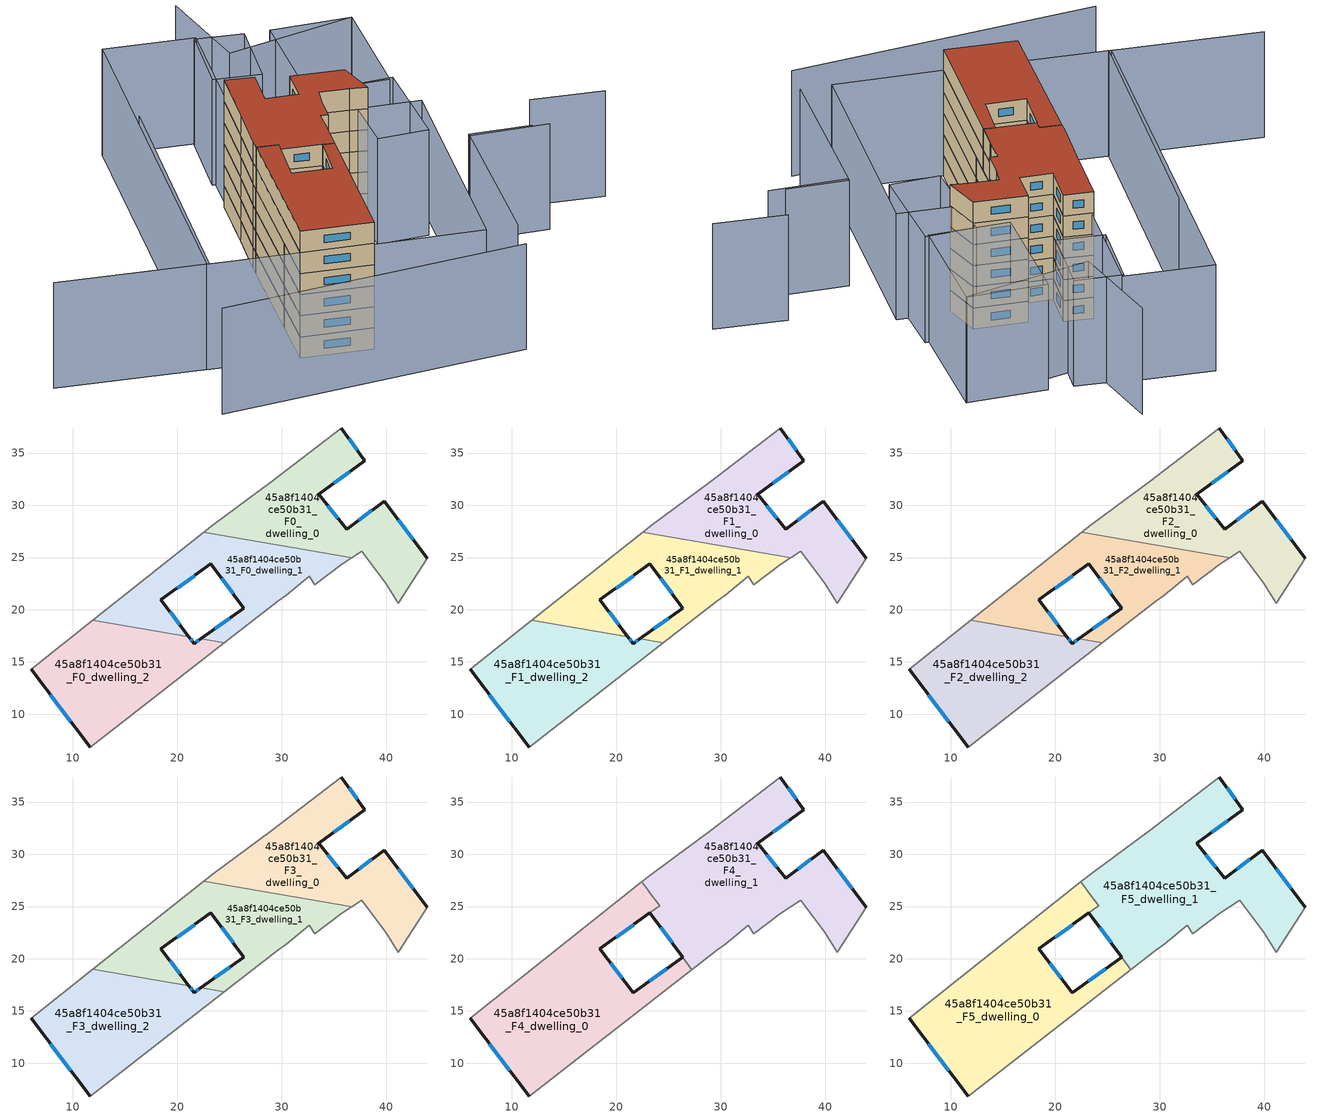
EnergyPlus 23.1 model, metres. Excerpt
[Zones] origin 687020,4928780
45a8f1404ce50b31_F0_dwelling_0
 floor ground (EU_floor_Construction): 37.95,34.27 33.57,31.06 36.22,27.68 39.81,30.4 43.96,24.91 41.18,20.6 39.94,22.52 37.68,25.6 36.69,24.97 22.56,27.44 23.46,28.15 28.96,32.21 35.73,37.4 z0
 wall outside (EU_wall_Construction): 43.96,24.91 39.81,30.4 36.22,27.68 33.57,31.06 37.95,34.27 35.73,37.4 z0:3
 wall adiabatic (EU_wall_Construction): 36.69,24.97 37.68,25.6 39.94,22.52 41.18,20.6 43.96,24.91 / 35.73,37.4 28.96,32.21 23.46,28.15 22.56,27.44 z0:3
 wall to 45a8f1404ce50b31_F0_dwelling_1 (EU_wall_Construction): 22.56,27.44 36.69,24.97 z0:3
 window (EU_Window_Construction): 35.36,28.78 34.43,29.96 / 38.64,29.52 37.39,28.57 / 42.61,26.7 41.16,28.62 / 37.23,35.29 36.45,36.39 / 34.99,32.11 36.53,33.23 z0.98:2.02
45a8f1404ce50b31_F0_dwelling_1
 floor ground (EU_floor_Construction): 36.69,24.97 35.76,24.37 33.15,22.37 32.62,23.19 30.43,21.38 29.62,20.81 24.49,16.82 22.25,17.21 26.37,20.13 23.23,24.39 18.44,20.93 21.12,17.41 11.93,19.01 22.56,27.44 z0
 wall outside (EU_wall_Construction): 21.12,17.41 18.44,20.93 23.23,24.39 26.37,20.13 22.25,17.21 z0:3
 wall adiabatic (EU_wall_Construction): 24.49,16.82 29.62,20.81 30.43,21.38 32.62,23.19 33.15,22.37 35.76,24.37 36.69,24.97 / 22.56,27.44 11.93,19.01 z0:3
 wall to 45a8f1404ce50b31_F0_dwelling_2 (EU_wall_Construction): 22.25,17.21 24.49,16.82 / 11.93,19.01 21.12,17.41 z0:3
 window (EU_Window_Construction): 25.03,19.18 23.59,18.16 / 24.25,23.01 25.34,21.52 / 19.99,22.06 21.67,23.27 / 20.25,18.56 19.31,19.79 z0.98:2.02
45a8f1404ce50b31_F0_dwelling_2
 floor ground (EU_floor_Construction): 24.49,16.82 11.65,6.85 6,14.3 11.93,19.01 21.12,17.41 21.62,16.76 22.25,17.21 z0
 wall outside (EU_wall_Construction): 22.25,17.21 21.62,16.76 21.12,17.41 / 6,14.3 11.65,6.85 z0:3
 wall adiabatic (EU_wall_Construction): 11.65,6.85 24.49,16.82 / 11.93,19.01 6,14.3 z0:3
 window (EU_Window_Construction): 21.46,16.97 21.28,17.2 / 22.04,17.07 21.82,16.91 / 7.83,11.88 9.81,9.28 z0.98:2.02
45a8f1404ce50b31_F1_dwelling_0
 floor to 45a8f1404ce50b31_F0_dwelling_0 (EU_floor_Construction): 37.95,34.27 33.57,31.06 36.22,27.68 39.8,30.4 43.96,24.91 41.17,20.6 39.94,22.52 37.67,25.6 36.69,24.97 22.56,27.44 23.46,28.15 28.96,32.21 35.73,37.4 z3
 wall outside (EU_wall_Construction): 43.96,24.91 39.81,30.4 36.22,27.68 33.57,31.06 37.95,34.27 35.73,37.4 z3:6
 wall adiabatic (EU_wall_Construction): 36.69,24.97 37.68,25.6 39.94,22.52 41.18,20.6 43.96,24.91 / 35.73,37.4 28.96,32.21 23.46,28.15 22.56,27.44 z3:6
 wall to 45a8f1404ce50b31_F1_dwelling_1 (EU_wall_Construction): 22.56,27.44 36.69,24.97 z3:6
 window (EU_Window_Construction): 35.36,28.78 34.43,29.96 / 38.64,29.52 37.39,28.57 / 42.61,26.7 41.16,28.62 / 37.23,35.29 36.45,36.39 / 34.99,32.11 36.53,33.23 z3.98:5.02
45a8f1404ce50b31_F1_dwelling_1
 floor to 45a8f1404ce50b31_F0_dwelling_1 (EU_floor_Construction): 36.69,24.97 35.75,24.37 33.15,22.37 32.62,23.19 30.43,21.38 29.62,20.81 24.49,16.82 22.25,17.21 26.37,20.13 23.23,24.39 18.44,20.93 21.12,17.41 11.93,19.01 22.56,27.44 z3
 wall outside (EU_wall_Construction): 21.12,17.41 18.44,20.93 23.23,24.39 26.37,20.13 22.25,17.21 z3:6
 wall adiabatic (EU_wall_Construction): 24.49,16.82 29.62,20.81 30.43,21.38 32.62,23.19 33.15,22.37 35.76,24.37 36.69,24.97 / 22.56,27.44 11.93,19.01 z3:6
 wall to 45a8f1404ce50b31_F1_dwelling_2 (EU_wall_Construction): 22.25,17.21 24.49,16.82 / 11.93,19.01 21.12,17.41 z3:6
 window (EU_Window_Construction): 25.03,19.18 23.59,18.16 / 24.25,23.01 25.34,21.52 / 19.99,22.06 21.67,23.27 / 20.25,18.56 19.31,19.79 z3.98:5.02
45a8f1404ce50b31_F1_dwelling_2
 floor to 45a8f1404ce50b31_F0_dwelling_2 (EU_floor_Construction): 24.49,16.82 11.65,6.85 6,14.3 11.93,19.01 21.12,17.41 21.62,16.76 22.25,17.21 z3
 wall outside (EU_wall_Construction): 22.25,17.21 21.62,16.76 21.12,17.41 / 6,14.3 11.65,6.85 z3:6
 wall adiabatic (EU_wall_Construction): 11.65,6.85 24.49,16.82 / 11.93,19.01 6,14.3 z3:6
 window (EU_Window_Construction): 21.46,16.97 21.28,17.2 / 22.04,17.07 21.82,16.91 / 7.83,11.88 9.81,9.28 z3.98:5.02
45a8f1404ce50b31_F2_dwelling_0
 floor to 45a8f1404ce50b31_F1_dwelling_0 (EU_floor_Construction): 37.95,34.27 33.57,31.06 36.22,27.68 39.8,30.4 43.96,24.91 41.17,20.6 39.94,22.52 37.67,25.6 36.69,24.97 22.56,27.44 23.46,28.15 28.96,32.21 35.73,37.4 z6
 wall outside (EU_wall_Construction): 43.96,24.91 39.81,30.4 36.22,27.68 33.57,31.06 37.95,34.27 35.73,37.4 z6:9
 wall adiabatic (EU_wall_Construction): 36.69,24.97 37.68,25.6 39.94,22.52 41.18,20.6 43.96,24.91 / 35.73,37.4 28.96,32.21 23.46,28.15 22.56,27.44 z6:9
 wall to 45a8f1404ce50b31_F2_dwelling_1 (EU_wall_Construction): 22.56,27.44 36.69,24.97 z6:9
 window (EU_Window_Construction): 35.36,28.78 34.43,29.96 / 38.64,29.52 37.39,28.57 / 42.61,26.7 41.16,28.62 / 37.23,35.29 36.45,36.39 / 34.99,32.11 36.53,33.23 z6.98:8.02
45a8f1404ce50b31_F2_dwelling_1
 floor to 45a8f1404ce50b31_F1_dwelling_1 (EU_floor_Construction): 36.69,24.97 35.75,24.37 33.15,22.37 32.62,23.19 30.43,21.38 29.62,20.81 24.49,16.82 22.25,17.21 26.37,20.13 23.23,24.39 18.44,20.93 21.12,17.41 11.93,19.01 22.56,27.44 z6
 wall outside (EU_wall_Construction): 21.12,17.41 18.44,20.93 23.23,24.39 26.37,20.13 22.25,17.21 z6:9
 wall adiabatic (EU_wall_Construction): 24.49,16.82 29.62,20.81 30.43,21.38 32.62,23.19 33.15,22.37 35.76,24.37 36.69,24.97 / 22.56,27.44 11.93,19.01 z6:9
 wall to 45a8f1404ce50b31_F2_dwelling_2 (EU_wall_Construction): 22.25,17.21 24.49,16.82 / 11.93,19.01 21.12,17.41 z6:9
 window (EU_Window_Construction): 25.03,19.18 23.59,18.16 / 24.25,23.01 25.34,21.52 / 19.99,22.06 21.67,23.27 / 20.25,18.56 19.31,19.79 z6.98:8.02
45a8f1404ce50b31_F2_dwelling_2
 floor to 45a8f1404ce50b31_F1_dwelling_2 (EU_floor_Construction): 24.49,16.82 11.65,6.85 6,14.3 11.93,19.01 21.12,17.41 21.62,16.76 22.25,17.21 z6
 wall outside (EU_wall_Construction): 22.25,17.21 21.62,16.76 21.12,17.41 / 6,14.3 11.65,6.85 z6:9
 wall adiabatic (EU_wall_Construction): 11.65,6.85 24.49,16.82 / 11.93,19.01 6,14.3 z6:9
 window (EU_Window_Construction): 21.46,16.97 21.28,17.2 / 22.04,17.07 21.82,16.91 / 7.83,11.88 9.81,9.28 z6.98:8.02
45a8f1404ce50b31_F3_dwelling_0
 floor to 45a8f1404ce50b31_F2_dwelling_0 (EU_floor_Construction): 37.95,34.27 33.57,31.06 36.22,27.68 39.8,30.4 43.96,24.91 41.17,20.6 39.94,22.52 37.67,25.6 36.69,24.97 22.56,27.44 23.46,28.15 28.96,32.21 35.73,37.4 z9
 wall outside (EU_wall_Construction): 43.96,24.91 39.81,30.4 36.22,27.68 33.57,31.06 37.95,34.27 35.73,37.4 z9:12
 wall adiabatic (EU_wall_Construction): 36.69,24.97 37.68,25.6 39.94,22.52 41.18,20.6 43.96,24.91 / 35.73,37.4 28.96,32.21 23.46,28.15 22.56,27.44 z9:12
 wall to 45a8f1404ce50b31_F3_dwelling_1 (EU_wall_Construction): 22.56,27.44 36.69,24.97 z9:12
 window (EU_Window_Construction): 35.36,28.78 34.43,29.96 / 38.64,29.52 37.39,28.57 / 42.61,26.7 41.16,28.62 / 37.23,35.29 36.45,36.39 / 34.99,32.11 36.53,33.23 z9.98:11.02
45a8f1404ce50b31_F3_dwelling_1
 floor to 45a8f1404ce50b31_F2_dwelling_1 (EU_floor_Construction): 36.69,24.97 35.75,24.37 33.15,22.37 32.62,23.19 30.43,21.38 29.62,20.81 24.49,16.82 22.25,17.21 26.37,20.13 23.23,24.39 18.44,20.93 21.12,17.41 11.93,19.01 22.56,27.44 z9
 wall outside (EU_wall_Construction): 21.12,17.41 18.44,20.93 23.23,24.39 26.37,20.13 22.25,17.21 z9:12
 wall adiabatic (EU_wall_Construction): 24.49,16.82 29.62,20.81 30.43,21.38 32.62,23.19 33.15,22.37 35.76,24.37 36.69,24.97 / 22.56,27.44 11.93,19.01 z9:12
 wall to 45a8f1404ce50b31_F3_dwelling_2 (EU_wall_Construction): 22.25,17.21 24.49,16.82 / 11.93,19.01 21.12,17.41 z9:12
 window (EU_Window_Construction): 25.03,19.18 23.59,18.16 / 24.25,23.01 25.34,21.52 / 19.99,22.06 21.67,23.27 / 20.25,18.56 19.31,19.79 z9.98:11.02
45a8f1404ce50b31_F3_dwelling_2
 floor to 45a8f1404ce50b31_F2_dwelling_2 (EU_floor_Construction): 24.49,16.82 11.65,6.85 6,14.3 11.93,19.01 21.12,17.41 21.62,16.76 22.25,17.21 z9
 wall outside (EU_wall_Construction): 22.25,17.21 21.62,16.76 21.12,17.41 / 6,14.3 11.65,6.85 z9:12
 wall adiabatic (EU_wall_Construction): 11.65,6.85 24.49,16.82 / 11.93,19.01 6,14.3 z9:12
 window (EU_Window_Construction): 21.46,16.97 21.28,17.2 / 22.04,17.07 21.82,16.91 / 7.83,11.88 9.81,9.28 z9.98:11.02
45a8f1404ce50b31_F4_dwelling_0
 floor to 45a8f1404ce50b31_F3_dwelling_1 (EU_floor_Construction): 23.07,26.53 24.17,25.08 18.44,20.93 21.12,17.41 11.93,19.01 22.45,27.36 23.03,26.59 z12; 26.36,20.13 27.23,18.95 24.49,16.82 22.25,17.21 z12
 floor to 45a8f1404ce50b31_F3_dwelling_2 (EU_floor_Construction): 24.49,16.82 11.65,6.85 6,14.3 11.93,19.01 21.12,17.41 21.62,16.76 22.25,17.21 z12
 wall outside (EU_wall_Construction): 26.36,20.13 21.62,16.76 18.44,20.93 23.22,24.39 / 6,14.3 11.65,6.85 z12:15
 wall adiabatic (EU_wall_Construction): 11.65,6.85 27.23,18.95 / 22.45,27.36 6,14.3 z12:15
 wall to 45a8f1404ce50b31_F4_dwelling_1 (EU_wall_Construction): 27.23,18.95 26.36,20.13 / 23.23,24.39 24.17,25.08 23.07,26.53 23.03,26.59 22.45,27.36 z12:15
 window (EU_Window_Construction): 24.82,19.04 23.16,17.86 / 7.83,11.88 9.81,9.28 / 19.99,22.06 21.67,23.27 / 20.58,18.12 19.47,19.58 z12.98:14.02
45a8f1404ce50b31_F4_dwelling_1
 floor to 45a8f1404ce50b31_F3_dwelling_0 (EU_floor_Construction): 37.95,34.27 33.57,31.06 36.22,27.68 39.8,30.4 43.96,24.91 41.17,20.6 39.94,22.52 37.67,25.6 36.69,24.97 22.56,27.44 23.46,28.15 28.96,32.21 35.73,37.4 z12
 floor to 45a8f1404ce50b31_F3_dwelling_1 (EU_floor_Construction): 36.69,24.97 35.75,24.37 33.15,22.37 32.62,23.19 30.43,21.38 29.62,20.81 27.23,18.96 26.42,20.06 26.37,20.13 23.23,24.39 24.17,25.08 23.07,26.53 23.03,26.59 22.45,27.36 22.56,27.44 z12
 wall outside (EU_wall_Construction): 23.23,24.39 26.37,20.13 / 43.96,24.91 39.81,30.4 36.22,27.68 33.57,31.06 37.95,34.27 35.73,37.4 z12:15
 wall adiabatic (EU_wall_Construction): 35.73,37.4 28.96,32.21 23.46,28.15 22.45,27.36 / 27.23,18.96 29.62,20.81 30.43,21.38 32.62,23.19 33.15,22.37 35.76,24.37 37.68,25.6 39.94,22.52 41.18,20.6 43.96,24.91 z12:15
 window (EU_Window_Construction): 24.25,23.01 25.34,21.52 / 37.23,35.29 36.45,36.39 / 34.99,32.11 36.53,33.23 / 35.36,28.78 34.43,29.96 / 38.64,29.52 37.39,28.57 / 42.61,26.7 41.16,28.62 z12.98:14.02
45a8f1404ce50b31_F5_dwelling_0
 floor to 45a8f1404ce50b31_F4_dwelling_0 (EU_floor_Construction): 24.17,25.08 18.44,20.93 21.62,16.76 26.36,20.13 27.23,18.95 11.65,6.85 6,14.3 22.45,27.36 23.03,26.59 23.07,26.53 z15
 wall outside (EU_wall_Construction): 26.36,20.13 21.62,16.76 18.44,20.93 23.22,24.39 / 6,14.3 11.65,6.85 z15:18
 wall adiabatic (EU_wall_Construction): 11.65,6.85 27.23,18.95 / 22.45,27.36 6,14.3 z15:18
 wall to 45a8f1404ce50b31_F5_dwelling_1 (EU_wall_Construction): 27.23,18.95 26.36,20.13 / 23.23,24.39 24.17,25.08 23.07,26.53 23.03,26.59 22.45,27.36 z15:18
 window (EU_Window_Construction): 24.82,19.04 23.16,17.86 / 7.83,11.88 9.81,9.28 / 19.99,22.06 21.67,23.27 / 20.58,18.12 19.47,19.58 z15.98:17.02
 roof outside (EU_roof_Construction): 21.62,16.76 18.44,20.93 24.17,25.08 23.07,26.53 23.03,26.59 22.45,27.36 6,14.3 11.65,6.85 27.23,18.95 26.36,20.13 z18
45a8f1404ce50b31_F5_dwelling_1
 floor to 45a8f1404ce50b31_F4_dwelling_1 (EU_floor_Construction): 37.95,34.27 33.57,31.06 36.22,27.68 39.8,30.4 43.96,24.91 41.17,20.6 39.94,22.52 37.67,25.6 35.75,24.37 33.15,22.37 32.62,23.19 30.43,21.38 29.62,20.81 27.23,18.95 26.37,20.13 23.23,24.39 24.17,25.08 23.07,26.53 23.03,26.59 22.45,27.36 23.46,28.15 28.96,32.21 35.73,37.4 z15
 wall outside (EU_wall_Construction): 23.23,24.39 26.37,20.13 / 43.96,24.91 39.81,30.4 36.22,27.68 33.57,31.06 37.95,34.27 35.73,37.4 z15:18
 wall adiabatic (EU_wall_Construction): 35.73,37.4 28.96,32.21 23.46,28.15 22.45,27.36 / 27.23,18.96 29.62,20.81 30.43,21.38 32.62,23.19 33.15,22.37 35.76,24.37 37.68,25.6 39.94,22.52 41.18,20.6 43.96,24.91 z15:18
 window (EU_Window_Construction): 24.25,23.01 25.34,21.52 / 37.23,35.29 36.45,36.39 / 34.99,32.11 36.53,33.23 / 35.36,28.78 34.43,29.96 / 38.64,29.52 37.39,28.57 / 42.61,26.7 41.16,28.62 z15.98:17.02
 roof outside (EU_roof_Construction): 41.18,20.6 43.96,24.91 39.81,30.4 36.22,27.68 33.57,31.06 37.95,34.27 35.73,37.4 28.96,32.21 23.46,28.15 22.45,27.36 23.03,26.59 23.07,26.53 24.17,25.08 23.23,24.39 26.37,20.13 27.23,18.95 29.62,20.81 30.43,21.38 32.62,23.19 33.15,22.37 35.76,24.37 37.68,25.6 39.94,22.52 z18
shading: -10.15,17.62 19.01,-10.24 / 22.75,-7.45 40.47,6.82 / 40.47,6.82 45.55,0.52 / 56.77,-4.32 51.06,3.28 / 46.75,-1.27 40.17,6.56 / 60.54,31.25 46.7,41.41 / 46.7,41.41 54.49,52.04 / 28.29,45.51 -0.94,23.41 / -0.94,23.41 -12.75,39.03 / 11.52,6.75 36.97,26.51 / 36.97,26.51 45.63,15.36 / 45.63,15.36 20.17,-4.4 / 20.17,-4.4 11.52,6.75 / 49.29,20.78 39.5,11.71 / 39.5,11.71 34.98,16.59 / 34.98,16.59 44.77,25.66 / 44.77,25.66 49.29,20.78 / 53.7,39.16 60.6,31.19 / 60.6,31.19 48.78,20.97 / 48.78,20.97 41.89,28.94 / 41.89,28.94 53.7,39.16 / 48.42,46.73 6,14.3 / 6,14.3 -1.15,23.65 / -1.15,23.65 41.27,56.08 / 41.27,56.08 48.42,46.73 / 43.64,35.78 39.94,40.83 / 39.94,40.83 48,46.73 / 48,46.73 51.69,41.68 / 51.69,41.68 43.64,35.78 z0:15
[Building]
EU S2 Campaign: North Axis=0; Terrain=City; Solar Distribution=FullExterior
[Site:Location]
Bologna: Latitude=44.5; Longitude=11.25; Time Zone=1; Elevation=37
[SizingPeriod:WeatherFileDays]
AnnualSizingPeriod: Begin Month=1; Begin Day of Month=1; End Month=12; End Day of Month=31; Day of Week for Start Day=Monday; Use Weather File Daylight Saving Period=No; Use Weather File Rain and Snow Indicators=No
[MATERIAL]
EU_InternalMass_Material: Roughness=MediumRough; Thickness=0.1; Conductivity=1; Density=1800; Specific Heat=900; Thermal Absorptance=0.9; Solar Absorptance=0.7; Visible Absorptance=0.7
[MATERIAL:NOMASS] Roughness=MediumRough; Thermal Absorptance=0.9; Solar Absorptance=0.7; Visible Absorptance=0.7
Name | Thermal Resistance
EU_wall_NoMass | 0.905828
EU_roof_NoMass | 0.37593
EU_floor_NoMass | 0.67114
[WINDOWMATERIAL:SIMPLEGLAZINGSYSTEM]
EU_Window_SimpleGlazing: UFactor=4.52486; Solar Heat Gain Coefficient=0.85; Visible Transmittance=0.85
[CONSTRUCTION]
EU_wall_Construction: EU_wall_NoMass
EU_roof_Construction: EU_roof_NoMass
EU_floor_Construction: EU_floor_NoMass
EU_InternalMass_Construction: EU_InternalMass_Material
EU_Window_Construction: EU_Window_SimpleGlazing
[ZONE] Type=1; Multiplier=1; Ceiling Height=autocalculate; Floor Area=autocalculate; Part of Total Floor Area=Yes
Name | Volume
45a8f1404ce50b31_F0_dwelling_0 | 361.041
45a8f1404ce50b31_F1_dwelling_0; 45a8f1404ce50b31_F2_dwelling_0; 45a8f1404ce50b31_F3_dwelling_0 | 361.039
45a8f1404ce50b31_F4_dwelling_0 | 478.464
45a8f1404ce50b31_F5_dwelling_0 | 478.482
45a8f1404ce50b31_F0_dwelling_1 | 309.31
45a8f1404ce50b31_F1_dwelling_1; 45a8f1404ce50b31_F2_dwelling_1; 45a8f1404ce50b31_F3_dwelling_1 | 309.311
45a8f1404ce50b31_F4_dwelling_1 | 527.04
45a8f1404ce50b31_F5_dwelling_1 | 527.049
45a8f1404ce50b31_F0_dwelling_2 | 335.182
45a8f1404ce50b31_F1_dwelling_2; 45a8f1404ce50b31_F2_dwelling_2; 45a8f1404ce50b31_F3_dwelling_2 | 335.183
[INTERNALMASS] Construction=EU_InternalMass_Construction
Name | Zone or ZoneList | Surface Area
45a8f1404ce50b31_F0_dwelling_0_EU_InternalMass | 45a8f1404ce50b31_F0_dwelling_0 | 120.347
45a8f1404ce50b31_F0_dwelling_1_EU_InternalMass | 45a8f1404ce50b31_F0_dwelling_1 | 103.103
45a8f1404ce50b31_F0_dwelling_2_EU_InternalMass | 45a8f1404ce50b31_F0_dwelling_2 | 111.728
45a8f1404ce50b31_F1_dwelling_0_EU_InternalMass | 45a8f1404ce50b31_F1_dwelling_0 | 120.347
45a8f1404ce50b31_F1_dwelling_1_EU_InternalMass | 45a8f1404ce50b31_F1_dwelling_1 | 103.103
45a8f1404ce50b31_F1_dwelling_2_EU_InternalMass | 45a8f1404ce50b31_F1_dwelling_2 | 111.728
45a8f1404ce50b31_F2_dwelling_0_EU_InternalMass | 45a8f1404ce50b31_F2_dwelling_0 | 120.347
45a8f1404ce50b31_F2_dwelling_1_EU_InternalMass | 45a8f1404ce50b31_F2_dwelling_1 | 103.103
45a8f1404ce50b31_F2_dwelling_2_EU_InternalMass | 45a8f1404ce50b31_F2_dwelling_2 | 111.728
45a8f1404ce50b31_F3_dwelling_0_EU_InternalMass | 45a8f1404ce50b31_F3_dwelling_0 | 120.347
45a8f1404ce50b31_F3_dwelling_1_EU_InternalMass | 45a8f1404ce50b31_F3_dwelling_1 | 103.103
45a8f1404ce50b31_F3_dwelling_2_EU_InternalMass | 45a8f1404ce50b31_F3_dwelling_2 | 111.728
45a8f1404ce50b31_F4_dwelling_0_EU_InternalMass | 45a8f1404ce50b31_F4_dwelling_0 | 159.496
45a8f1404ce50b31_F4_dwelling_1_EU_InternalMass | 45a8f1404ce50b31_F4_dwelling_1 | 175.687
45a8f1404ce50b31_F5_dwelling_0_EU_InternalMass | 45a8f1404ce50b31_F5_dwelling_0 | 159.496
45a8f1404ce50b31_F5_dwelling_1_EU_InternalMass | 45a8f1404ce50b31_F5_dwelling_1 | 175.687
[OTHEREQUIPMENT] Fuel Type=Electricity; Design Level Calculation Method=Watts/Area; Power per Zone Floor Area=1; Fraction Latent=0; Fraction Radiant=0; Fraction Lost=0; Carbon Dioxide Generation Rate=0; EndUse Subcategory=EU_Step8_InternalGains
Name | Zone or ZoneList or Space or SpaceList | Schedule
EU_Step8_InternalGain_45a8f1404ce50b31_F0_dwelling_0_f000 | 45a8f1404ce50b31_F0_dwelling_0 | EU_Step8_GainSchedule_45a8f1404ce50b31_F0_dwelling_0_f000
EU_Step8_InternalGain_45a8f1404ce50b31_F0_dwelling_1_f000 | 45a8f1404ce50b31_F0_dwelling_1 | EU_Step8_GainSchedule_45a8f1404ce50b31_F0_dwelling_1_f000
EU_Step8_InternalGain_45a8f1404ce50b31_F0_dwelling_2_f000 | 45a8f1404ce50b31_F0_dwelling_2 | EU_Step8_GainSchedule_45a8f1404ce50b31_F0_dwelling_2_f000
EU_Step8_InternalGain_45a8f1404ce50b31_F1_dwelling_0_f000 | 45a8f1404ce50b31_F1_dwelling_0 | EU_Step8_GainSchedule_45a8f1404ce50b31_F1_dwelling_0_f000
EU_Step8_InternalGain_45a8f1404ce50b31_F1_dwelling_1_f000 | 45a8f1404ce50b31_F1_dwelling_1 | EU_Step8_GainSchedule_45a8f1404ce50b31_F1_dwelling_1_f000
EU_Step8_InternalGain_45a8f1404ce50b31_F1_dwelling_2_f000 | 45a8f1404ce50b31_F1_dwelling_2 | EU_Step8_GainSchedule_45a8f1404ce50b31_F1_dwelling_2_f000
EU_Step8_InternalGain_45a8f1404ce50b31_F2_dwelling_0_f000 | 45a8f1404ce50b31_F2_dwelling_0 | EU_Step8_GainSchedule_45a8f1404ce50b31_F2_dwelling_0_f000
EU_Step8_InternalGain_45a8f1404ce50b31_F2_dwelling_1_f000 | 45a8f1404ce50b31_F2_dwelling_1 | EU_Step8_GainSchedule_45a8f1404ce50b31_F2_dwelling_1_f000
EU_Step8_InternalGain_45a8f1404ce50b31_F2_dwelling_2_f000 | 45a8f1404ce50b31_F2_dwelling_2 | EU_Step8_GainSchedule_45a8f1404ce50b31_F2_dwelling_2_f000
EU_Step8_InternalGain_45a8f1404ce50b31_F3_dwelling_0_f000 | 45a8f1404ce50b31_F3_dwelling_0 | EU_Step8_GainSchedule_45a8f1404ce50b31_F3_dwelling_0_f000
EU_Step8_InternalGain_45a8f1404ce50b31_F3_dwelling_1_f000 | 45a8f1404ce50b31_F3_dwelling_1 | EU_Step8_GainSchedule_45a8f1404ce50b31_F3_dwelling_1_f000
EU_Step8_InternalGain_45a8f1404ce50b31_F3_dwelling_2_f000 | 45a8f1404ce50b31_F3_dwelling_2 | EU_Step8_GainSchedule_45a8f1404ce50b31_F3_dwelling_2_f000
EU_Step8_InternalGain_45a8f1404ce50b31_F4_dwelling_0_f000 | 45a8f1404ce50b31_F4_dwelling_0 | EU_Step8_GainSchedule_45a8f1404ce50b31_F4_dwelling_0_f000
EU_Step8_InternalGain_45a8f1404ce50b31_F4_dwelling_1_f000 | 45a8f1404ce50b31_F4_dwelling_1 | EU_Step8_GainSchedule_45a8f1404ce50b31_F4_dwelling_1_f000
EU_Step8_InternalGain_45a8f1404ce50b31_F5_dwelling_0_f000 | 45a8f1404ce50b31_F5_dwelling_0 | EU_Step8_GainSchedule_45a8f1404ce50b31_F5_dwelling_0_f000
EU_Step8_InternalGain_45a8f1404ce50b31_F5_dwelling_1_f000 | 45a8f1404ce50b31_F5_dwelling_1 | EU_Step8_GainSchedule_45a8f1404ce50b31_F5_dwelling_1_f000
[ZONEVENTILATION:DESIGNFLOWRATE] Schedule=EU_AlwaysOn; Design Flow Rate Calculation Method=AirChanges/Hour; Air Changes per Hour=0.73129; Ventilation Type=Natural; Fan Pressure Rise=0; Fan Total Efficiency=1; Constant Term Coefficient=1; Temperature Term Coefficient=0; Velocity Term Coefficient=0; Velocity Squared Term Coefficient=0; Minimum Indoor Temperature=-100; Maximum Indoor Temperature=100; Delta Temperature=-100; Minimum Outdoor Temperature=-100; Maximum Outdoor Temperature=100; Maximum Wind Speed=40
Name | Zone or ZoneList or Space or SpaceList
EU_ConstantAir_45a8f1404ce50b31_F0_dwelling_0 | 45a8f1404ce50b31_F0_dwelling_0
EU_ConstantAir_45a8f1404ce50b31_F0_dwelling_1 | 45a8f1404ce50b31_F0_dwelling_1
EU_ConstantAir_45a8f1404ce50b31_F0_dwelling_2 | 45a8f1404ce50b31_F0_dwelling_2
EU_ConstantAir_45a8f1404ce50b31_F1_dwelling_0 | 45a8f1404ce50b31_F1_dwelling_0
EU_ConstantAir_45a8f1404ce50b31_F1_dwelling_1 | 45a8f1404ce50b31_F1_dwelling_1
EU_ConstantAir_45a8f1404ce50b31_F1_dwelling_2 | 45a8f1404ce50b31_F1_dwelling_2
EU_ConstantAir_45a8f1404ce50b31_F2_dwelling_0 | 45a8f1404ce50b31_F2_dwelling_0
EU_ConstantAir_45a8f1404ce50b31_F2_dwelling_1 | 45a8f1404ce50b31_F2_dwelling_1
EU_ConstantAir_45a8f1404ce50b31_F2_dwelling_2 | 45a8f1404ce50b31_F2_dwelling_2
EU_ConstantAir_45a8f1404ce50b31_F3_dwelling_0 | 45a8f1404ce50b31_F3_dwelling_0
EU_ConstantAir_45a8f1404ce50b31_F3_dwelling_1 | 45a8f1404ce50b31_F3_dwelling_1
EU_ConstantAir_45a8f1404ce50b31_F3_dwelling_2 | 45a8f1404ce50b31_F3_dwelling_2
EU_ConstantAir_45a8f1404ce50b31_F4_dwelling_0 | 45a8f1404ce50b31_F4_dwelling_0
EU_ConstantAir_45a8f1404ce50b31_F4_dwelling_1 | 45a8f1404ce50b31_F4_dwelling_1
EU_ConstantAir_45a8f1404ce50b31_F5_dwelling_0 | 45a8f1404ce50b31_F5_dwelling_0
EU_ConstantAir_45a8f1404ce50b31_F5_dwelling_1 | 45a8f1404ce50b31_F5_dwelling_1
[HVACTEMPLATE:THERMOSTAT] Constant Heating Setpoint=20; Constant Cooling Setpoint=50
EU_HeatOnly_45a8f1404ce50b31_F0_dwelling_0; EU_HeatOnly_45a8f1404ce50b31_F0_dwelling_1; EU_HeatOnly_45a8f1404ce50b31_F0_dwelling_2; EU_HeatOnly_45a8f1404ce50b31_F1_dwelling_0; EU_HeatOnly_45a8f1404ce50b31_F1_dwelling_1; EU_HeatOnly_45a8f1404ce50b31_F1_dwelling_2; EU_HeatOnly_45a8f1404ce50b31_F2_dwelling_0; EU_HeatOnly_45a8f1404ce50b31_F2_dwelling_1; EU_HeatOnly_45a8f1404ce50b31_F2_dwelling_2; EU_HeatOnly_45a8f1404ce50b31_F3_dwelling_0; EU_HeatOnly_45a8f1404ce50b31_F3_dwelling_1; EU_HeatOnly_45a8f1404ce50b31_F3_dwelling_2; EU_HeatOnly_45a8f1404ce50b31_F4_dwelling_0; EU_HeatOnly_45a8f1404ce50b31_F4_dwelling_1; EU_HeatOnly_45a8f1404ce50b31_F5_dwelling_0; EU_HeatOnly_45a8f1404ce50b31_F5_dwelling_1
[HVACTEMPLATE:ZONE:IDEALLOADSAIRSYSTEM] System Availability Schedule=EU_AlwaysOn; Maximum Heating Supply Air Temperature=50; Minimum Cooling Supply Air Temperature=13; Maximum Heating Supply Air Humidity Ratio=0.0156; Minimum Cooling Supply Air Humidity Ratio=0.0077; Heating Limit=NoLimit; Cooling Limit=NoLimit; Heating Availability Schedule=EU_AlwaysOn; Cooling Availability Schedule=EU_CoolingOff; Dehumidification Control Type=ConstantSensibleHeatRatio; Cooling Sensible Heat Ratio=0.7; Dehumidification Setpoint=60; Humidification Control Type=None; Humidification Setpoint=30; Outdoor Air Method=None; Outdoor Air Flow Rate per Person=0.00944; Outdoor Air Flow Rate per Zone Floor Area=0; Outdoor Air Flow Rate per Zone=0; Demand Controlled Ventilation Type=None; Outdoor Air Economizer Type=NoEconomizer; Heat Recovery Type=None; Sensible Heat Recovery Effectiveness=0.7; Latent Heat Recovery Effectiveness=0.65
Name | Template Thermostat
45a8f1404ce50b31_F0_dwelling_0 | EU_HeatOnly_45a8f1404ce50b31_F0_dwelling_0
45a8f1404ce50b31_F0_dwelling_1 | EU_HeatOnly_45a8f1404ce50b31_F0_dwelling_1
45a8f1404ce50b31_F0_dwelling_2 | EU_HeatOnly_45a8f1404ce50b31_F0_dwelling_2
45a8f1404ce50b31_F1_dwelling_0 | EU_HeatOnly_45a8f1404ce50b31_F1_dwelling_0
45a8f1404ce50b31_F1_dwelling_1 | EU_HeatOnly_45a8f1404ce50b31_F1_dwelling_1
45a8f1404ce50b31_F1_dwelling_2 | EU_HeatOnly_45a8f1404ce50b31_F1_dwelling_2
45a8f1404ce50b31_F2_dwelling_0 | EU_HeatOnly_45a8f1404ce50b31_F2_dwelling_0
45a8f1404ce50b31_F2_dwelling_1 | EU_HeatOnly_45a8f1404ce50b31_F2_dwelling_1
45a8f1404ce50b31_F2_dwelling_2 | EU_HeatOnly_45a8f1404ce50b31_F2_dwelling_2
45a8f1404ce50b31_F3_dwelling_0 | EU_HeatOnly_45a8f1404ce50b31_F3_dwelling_0
45a8f1404ce50b31_F3_dwelling_1 | EU_HeatOnly_45a8f1404ce50b31_F3_dwelling_1
45a8f1404ce50b31_F3_dwelling_2 | EU_HeatOnly_45a8f1404ce50b31_F3_dwelling_2
45a8f1404ce50b31_F4_dwelling_0 | EU_HeatOnly_45a8f1404ce50b31_F4_dwelling_0
45a8f1404ce50b31_F4_dwelling_1 | EU_HeatOnly_45a8f1404ce50b31_F4_dwelling_1
45a8f1404ce50b31_F5_dwelling_0 | EU_HeatOnly_45a8f1404ce50b31_F5_dwelling_0
45a8f1404ce50b31_F5_dwelling_1 | EU_HeatOnly_45a8f1404ce50b31_F5_dwelling_1
[SIZING:ZONE] Zone Cooling Design Supply Air Temperature Input Method=SupplyAirTemperature; Zone Cooling Design Supply Air Temperature=13; Zone Heating Design Supply Air Temperature Input Method=SupplyAirTemperature; Zone Heating Design Supply Air Temperature=50; Zone Cooling Design Supply Air Humidity Ratio=0.008; Zone Heating Design Supply Air Humidity Ratio=0.008; Cooling Design Air Flow Method=DesignDay; Cooling Design Air Flow Rate=0; Cooling Minimum Air Flow per Zone Floor Area=0.000762; Cooling Minimum Air Flow=0; Cooling Minimum Air Flow Fraction=0.2; Heating Design Air Flow Method=DesignDay; Heating Design Air Flow Rate=0; Heating Maximum Air Flow per Zone Floor Area=0.002032; Heating Maximum Air Flow=0.141576; Heating Maximum Air Flow Fraction=0.3; Account for Dedicated Outdoor Air System=No; Dedicated Outdoor Air System Control Strategy=NeutralSupplyAir; Dedicated Outdoor Air Low Setpoint Temperature for Design=autosize; Dedicated Outdoor Air High Setpoint Temperature for Design=autosize; Zone Load Sizing Method=Sensible Load Only No Latent Load; Zone Latent Cooling Design Supply Air Humidity Ratio Input Method=HumidityRatioDifference; Zone Cooling Design Supply Air Humidity Ratio Difference=0.005; Zone Latent Heating Design Supply Air Humidity Ratio Input Method=HumidityRatioDifference; Zone Humidification Design Supply Air Humidity Ratio Difference=0.005
45a8f1404ce50b31_F0_dwelling_0; 45a8f1404ce50b31_F0_dwelling_1; 45a8f1404ce50b31_F0_dwelling_2; 45a8f1404ce50b31_F1_dwelling_0; 45a8f1404ce50b31_F1_dwelling_1; 45a8f1404ce50b31_F1_dwelling_2; 45a8f1404ce50b31_F2_dwelling_0; 45a8f1404ce50b31_F2_dwelling_1; 45a8f1404ce50b31_F2_dwelling_2; 45a8f1404ce50b31_F3_dwelling_0; 45a8f1404ce50b31_F3_dwelling_1; 45a8f1404ce50b31_F3_dwelling_2; 45a8f1404ce50b31_F4_dwelling_0; 45a8f1404ce50b31_F4_dwelling_1; 45a8f1404ce50b31_F5_dwelling_0; 45a8f1404ce50b31_F5_dwelling_1
[SCHEDULE:CONSTANT]
Name | Hourly Value
EU_AlwaysOn | 1
EU_CoolingOff | 0
[SCHEDULE:FILE] Column Number=1; Rows to Skip at Top=0; Number of Hours of Data=8760; Column Separator=Comma; Interpolate to Timestep=No; Minutes per Item=60; Adjust Schedule for Daylight Savings=Yes
Name | File
EU_Step8_GainSchedule_45a8f1404ce50b31_F0_dwelling_0_f000 | ../../schedules/45a8f1404ce50b31/45a8f1404ce50b31_F0_dwelling_0_f000_gain.csv
EU_Step8_GainSchedule_45a8f1404ce50b31_F0_dwelling_1_f000 | ../../schedules/45a8f1404ce50b31/45a8f1404ce50b31_F0_dwelling_1_f000_gain.csv
EU_Step8_GainSchedule_45a8f1404ce50b31_F0_dwelling_2_f000 | ../../schedules/45a8f1404ce50b31/45a8f1404ce50b31_F0_dwelling_2_f000_gain.csv
EU_Step8_GainSchedule_45a8f1404ce50b31_F1_dwelling_0_f000 | ../../schedules/45a8f1404ce50b31/45a8f1404ce50b31_F1_dwelling_0_f000_gain.csv
EU_Step8_GainSchedule_45a8f1404ce50b31_F1_dwelling_1_f000 | ../../schedules/45a8f1404ce50b31/45a8f1404ce50b31_F1_dwelling_1_f000_gain.csv
EU_Step8_GainSchedule_45a8f1404ce50b31_F1_dwelling_2_f000 | ../../schedules/45a8f1404ce50b31/45a8f1404ce50b31_F1_dwelling_2_f000_gain.csv
EU_Step8_GainSchedule_45a8f1404ce50b31_F2_dwelling_0_f000 | ../../schedules/45a8f1404ce50b31/45a8f1404ce50b31_F2_dwelling_0_f000_gain.csv
EU_Step8_GainSchedule_45a8f1404ce50b31_F2_dwelling_1_f000 | ../../schedules/45a8f1404ce50b31/45a8f1404ce50b31_F2_dwelling_1_f000_gain.csv
EU_Step8_GainSchedule_45a8f1404ce50b31_F2_dwelling_2_f000 | ../../schedules/45a8f1404ce50b31/45a8f1404ce50b31_F2_dwelling_2_f000_gain.csv
EU_Step8_GainSchedule_45a8f1404ce50b31_F3_dwelling_0_f000 | ../../schedules/45a8f1404ce50b31/45a8f1404ce50b31_F3_dwelling_0_f000_gain.csv
EU_Step8_GainSchedule_45a8f1404ce50b31_F3_dwelling_1_f000 | ../../schedules/45a8f1404ce50b31/45a8f1404ce50b31_F3_dwelling_1_f000_gain.csv
EU_Step8_GainSchedule_45a8f1404ce50b31_F3_dwelling_2_f000 | ../../schedules/45a8f1404ce50b31/45a8f1404ce50b31_F3_dwelling_2_f000_gain.csv
EU_Step8_GainSchedule_45a8f1404ce50b31_F4_dwelling_0_f000 | ../../schedules/45a8f1404ce50b31/45a8f1404ce50b31_F4_dwelling_0_f000_gain.csv
EU_Step8_GainSchedule_45a8f1404ce50b31_F4_dwelling_1_f000 | ../../schedules/45a8f1404ce50b31/45a8f1404ce50b31_F4_dwelling_1_f000_gain.csv
EU_Step8_GainSchedule_45a8f1404ce50b31_F5_dwelling_0_f000 | ../../schedules/45a8f1404ce50b31/45a8f1404ce50b31_F5_dwelling_0_f000_gain.csv
EU_Step8_GainSchedule_45a8f1404ce50b31_F5_dwelling_1_f000 | ../../schedules/45a8f1404ce50b31/45a8f1404ce50b31_F5_dwelling_1_f000_gain.csv
